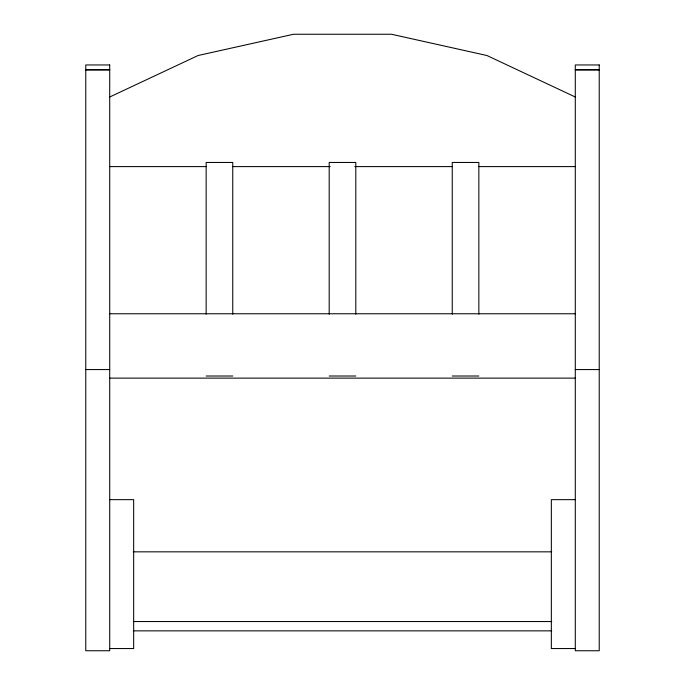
<?xml version="1.0" encoding="UTF-8"?>
<svg xmlns="http://www.w3.org/2000/svg" width="685" height="685" viewBox="0 0 685 685"><rect width="100%" height="100%" fill="white"/><g stroke="black" fill="none" stroke-linecap="round" stroke-linejoin="round"><path stroke-width="1.03" d="M109.711 97.005L198.068 55.519L293.548 34.25L391.452 34.25L486.932 55.519L575.289 97.005M85.771 69.776L109.711 69.776M575.289 69.776L599.229 69.776M85.771 69.853L109.711 69.853M575.289 69.853L599.229 69.853M109.711 166.601L206.039 166.601M232.797 166.601L330.196 166.601M354.804 166.601L452.203 166.601M478.961 166.601L575.289 166.601M109.711 313.764L575.289 313.764M85.771 369.566L109.711 369.566M575.289 369.566L599.229 369.566M206.151 376.014L232.754 376.014M329.194 376.014L355.806 376.014M452.246 376.014L478.849 376.014M109.711 378.129L575.289 378.129M109.711 499.648L133.661 499.648L133.661 648.549L109.711 648.549M575.289 499.648L551.339 499.648L551.339 648.549L575.289 648.549M133.258 551.836L551.742 551.836M133.258 621.552L551.742 621.552M133.258 630.859L551.742 630.859M478.849 314.167L478.849 162.448L452.246 162.448L452.246 314.167M355.806 314.167L355.806 162.448L329.194 162.448L329.194 314.167M232.754 314.167L232.754 162.448L206.151 162.448L206.151 314.167M109.711 64.955L85.771 64.955L85.771 650.75L109.711 650.75L109.711 64.955M599.229 64.955L575.289 64.955L575.289 650.75L599.229 650.75L599.229 64.955"/></g></svg>
